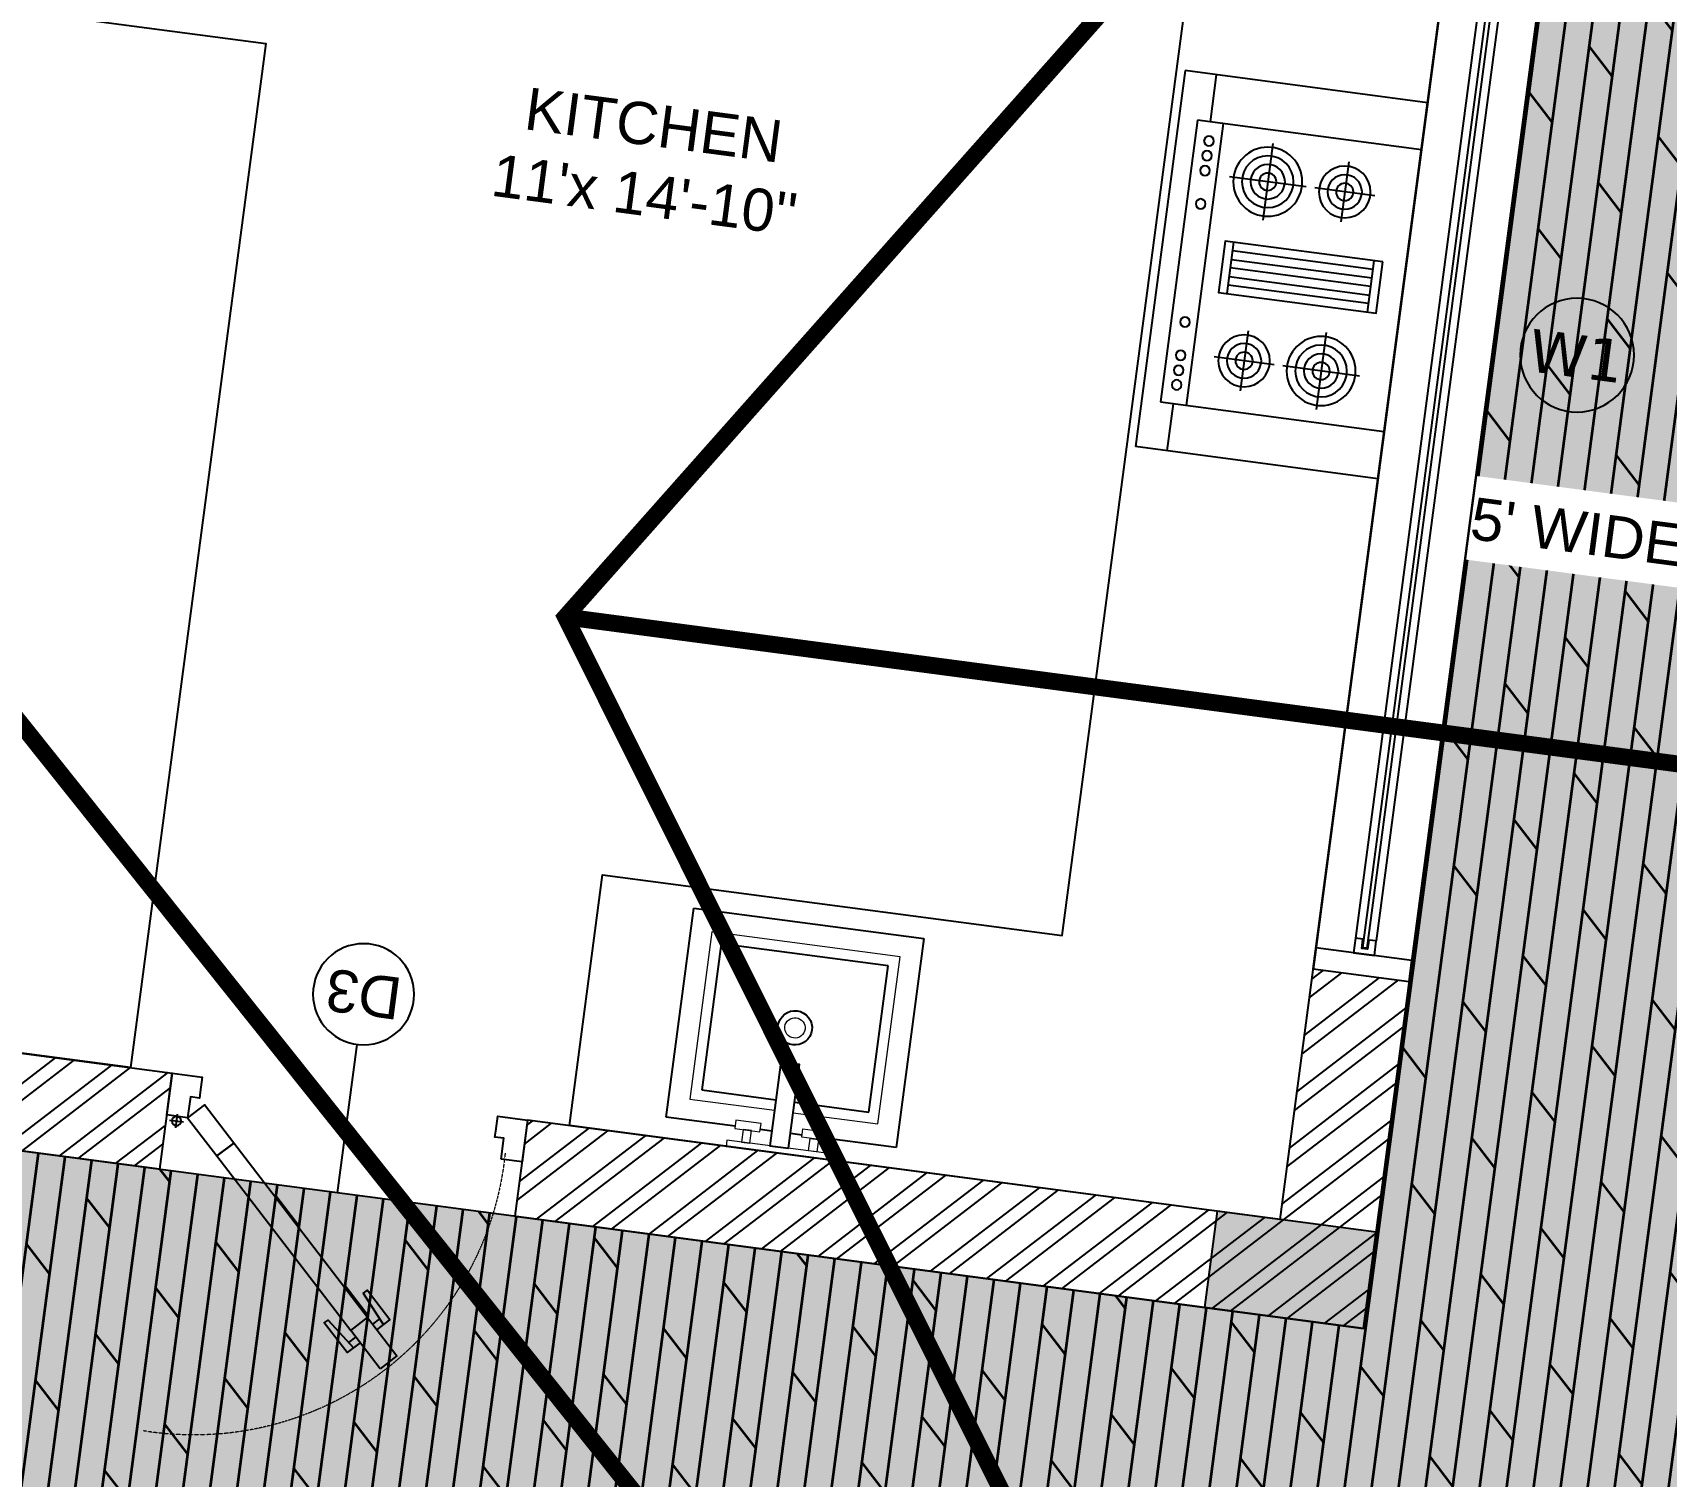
# Model space of a CAD drawing. Header units: millimetres. Extents: x -179928 to 528275, y -469666 to 511935.
# Drawn here: x 107082 to 110957, y 88810 to 92235 of the extents above; entities that cross this region are included whole.
import ezdxf
from ezdxf.enums import TextEntityAlignment as Align

# ---------------------------------------------------------------- set-up
doc = ezdxf.new("R2010")
doc.units = ezdxf.units.MM
doc.set_wipeout_variables(frame=1)
doc.linetypes.add('DASHED', pattern=[0.75, 0.5, -0.25])
for name, color, linetype in [('ad-Column', 3, 'Continuous'), ('ad-Column Hatch', 125, 'Continuous'), ('ad-Door', 11, 'Continuous'), ('ad-Elevation 10', 8, 'Continuous'), ('ad-Furniture', 8, 'Continuous'), ('ad-Glass Sectionline', 140, 'Continuous'), ('ad-Plinth', 8, 'Continuous'), ('ad-Primary Roof', 5, 'Continuous'), ('ad-Secondary Roof', 6, 'Continuous'), ('ad-Text main', 7, 'Continuous'), ('ad-Text Main_Door&window Label', 7, 'Continuous'), ('ad-Verandah', 33, 'Continuous'), ('ad-Wall', 240, 'Continuous'), ('ad-Wall hatch', 8, 'Continuous')]:
    doc.layers.add(name, color=color, linetype=linetype)
doc.layers.add('ad-Landscape', color=94, linetype='Continuous', lineweight=35)
doc.styles.add('6 U T S R N_Typical Floor Plan$0$3BHK-E(NB)$0$grid_text', font='verdana.ttf', dxfattribs={"width": 0.9})
doc.styles.add('New Text Style', font='arial.ttf', dxfattribs={"height": 100})
doc.styles.get("Standard").update_dxf_attribs({"font": 'arial.ttf'})

# ---------------------------------------------------------------- blocks, each defined once
blk = doc.blocks.new('6 U T S R N_Typical Floor Plan$0$ad_Window Tag')
blk.add_circle((0, 0), 150)
at = {"style": '6 U T S R N_Typical Floor Plan$0$3BHK-E(NB)$0$grid_text', "width": 0.9}
blk.add_attdef('D1', text='', height=125, dxfattribs=at).set_placement((0, 0), align=Align.MIDDLE_CENTER)
blk = doc.blocks.new('zw$3849')
at = {"layer": 'ad-Text Main_Door&window Label'}
ref = blk.add_blockref('6 U T S R N_Typical Floor Plan$0$ad_Window Tag', (12320, 2355), dxfattribs=dict(at, xscale=-0.9, yscale=0.9, zscale=0.9))
ref.add_attrib('D1', 'W1', dxfattribs={"height": 101.25, "rotation": 1800, "style": '6 U T S R N_Typical Floor Plan$0$3BHK-E(NB)$0$grid_text'}).set_placement((12319, 2352.9), align=Align.MIDDLE_CENTER)
at = {"layer": 'ad-Text main', "char_height": 100, "width": 1424.195, "attachment_point": 5, "bg_fill": 2}
for s, insert in [("KITCHEN\\P11'x 14'-10''", (10077.5, 2525.1)), ("\\pxqj;5' WIDE VERANDAH", (12834.1, 1938.9))]:
    blk.add_mtext(s, dxfattribs=dict(at, insert=insert))
blk = doc.blocks.new('*U205121')
for p, q in [((498.7, 578.5), (513.6, 563.6)), ((563.8, 513.3), (548.9, 528.2)), ((25, 127.8), (25, 94.4)), ((8.3, 111.1), (41.7, 111.1))]:
    blk.add_line(p, q)
for points in [[(580.3, 630.3), (499.5, 549.5), (534.9, 514.2), (615.7, 595)], [(130.8, 180.8), (499.5, 549.5), (534.9, 514.2), (166.2, 145.5)], [(50, 100), (130.8, 180.8), (166.2, 145.5), (85.4, 64.6)], [(50, 100), (0, 100), (0, 0), (71.4, 0), (71.4, 35.7), (71.4, 50), (50, 50)], [(800, 100), (800, 50), (778.6, 50), (778.6, 35.7), (778.6, 0), (850, 0), (850, 100)]]:
    blk.add_lwpolyline(points, close=True)
for points in [[(525.4, 575.4), (497.9, 602.8), (435.1, 540), (442.9, 532.2), (511.5, 589.2)], [(560.7, 540), (588.2, 512.5), (525.4, 449.7), (517.5, 457.6), (574.5, 526.2)]]:
    blk.add_lwpolyline(points)
blk.add_circle((25, 111.1), 11.1)
at = {"color": 8, "linetype": 'DASHED', "lineweight": 0}
blk.add_arc((66, 108.5), 741.9, 358.1881, 91.8119, dxfattribs=at)
at = {"layer": 'ad-Text Main_Door&window Label'}
blk.add_line((425, -125), (425, 230), dxfattribs=at)
blk.add_circle((425.3, -245), 120, dxfattribs=at)
at = {"layer": 'ad-Text Main_Door&window Label', "style": 'New Text Style'}
blk.add_attdef('D1', text='', height=100, dxfattribs=at).set_placement((425.3, -245), align=Align.MIDDLE_CENTER)
blk = doc.blocks.new('zw$4DB2')
blk.add_wipeout([(0, 3050), (0, 0), (-230, 0), (-230, 3050)]).dxf.layer = 'ad-Elevation 10'
at = {"layer": 'ad-Elevation 10'}
for points in [[(-230, 3000), (0, 3000), (0, 3050), (-230, 3050)], [(-122, 2965), (-140, 2965), (-140, 3000), (-90, 3000), (-90, 2965), (-108, 2965), (-108, 2987), (-122, 2987)], [(-122, 85), (-140, 85), (-140, 50), (-90, 50), (-90, 85), (-108, 85), (-108, 63), (-122, 63)], [(-230, 50), (-230, 0), (0, 0), (0, 50)]]:
    blk.add_lwpolyline(points, close=True, dxfattribs=at)
for points in [[(-230, 0), (-230, 3050)], [(0, 0), (0, 3050)]]:
    blk.add_lwpolyline(points, dxfattribs=at)
at = {"layer": 'ad-Glass Sectionline'}
for points in [[(-140, 2965), (-140, 85)], [(-90, 2965), (-90, 85)]]:
    blk.add_lwpolyline(points, dxfattribs=at)
blk.add_lwpolyline([(-110, 2982.5), (-110, 65), (-120, 65), (-120, 2982.5)], close=True, dxfattribs=at)
blk = doc.blocks.new('zw$42B5')
at = {"layer": 'ad-Wall hatch', "transparency": 33554610}
h = blk.add_hatch(dxfattribs=at)
h.set_pattern_fill('ANSI32', color=256, scale=10)
h.set_pattern_definition([(45, (-1040635.14, 674820.02), (-67.351921, 67.351921), []), (45, (-1040590.24, 674820.02), (-67.351921, 67.351921), [])])
h.paths.add_polyline_path([(12120, 13620), (12120, 10220), (11890, 10220), (11890, 13390), (7240, 13390), (7240, 8645), (4245, 8645), (4245, 8875), (4445, 8875), (4445, 9370), (4560, 9370), (4560, 8760), (7010, 8760), (7010, 10500), (6360, 10500), (6360, 10615), (7010, 10615), (7010, 13390), (4560, 13390), (4560, 10615), (5560, 10615), (5560, 10500), (4445, 10500), (4445, 13390), (230, 13390), (230, 8875), (3345, 8875), (3345, 8645), (3060, 8645), (3060, 4745), (3345, 4745), (3345, 4515), (230, 4515), (230, 230), (4995, 230), (4995, 3130), (6060, 3130), (6060, 3015), (5110, 3015), (5110, 230), (8310, 230), (8310, 3015), (6860, 3015), (6860, 3130), (8310, 3130), (8310, 4630), (5110, 4630), (5110, 3930), (4995, 3930), (4995, 4515), (4245, 4515), (4245, 4745), (8540, 4745), (8540, 230), (9240, 230), (9240, 0), (0, 0), (0, 4745), (2830, 4745), (2830, 8645), (0, 8645), (0, 13620)])
h = blk.add_hatch(dxfattribs=at)
h.set_pattern_fill('ANSI32', color=256, scale=10)
h.set_pattern_definition([(45, (411299.33, 102900.03), (-67.35192, 67.35192), []), (45, (411344.235, 102900.03), (-67.35192, 67.35192), [])])
h.paths.add_polyline_path([(12120, 0), (12120, 9020), (11890, 9020), (11890, 230), (10090, 230), (10090, 0)])
at = {"layer": 'ad-Wall'}
blk.add_lwpolyline([(230, 230), (4995, 230), (4995, 3130), (6060, 3130), (6060, 3015), (5110, 3015), (5110, 230), (8310, 230), (8310, 3015), (6860, 3015), (6860, 3130), (8310, 3130), (8310, 4630), (5110, 4630), (5110, 3930), (4995, 3930), (4995, 4515), (4245, 4515), (4245, 4745), (8540, 4745), (8540, 230), (9240, 230), (9240, 0), (0, 0)], dxfattribs=at)
at = {"layer": 'ad-Door', "ltscale": 5}
ref = blk.add_blockref('*U205121', (9240, 230), dxfattribs=dict(at, xscale=-1, rotation=179.9999999999999))
ref.add_attrib('D1', 'D3', dxfattribs={"layer": 'ad-Text Main_Door&window Label', "height": 100, "rotation": 1260, "style": 'New Text Style'}).set_placement((9665.3, 475), align=Align.MIDDLE_CENTER)
at = {"rotation": 359.9999999999999}
blk.add_blockref('zw$4DB2', (12120, 830), dxfattribs=at)
at = {"layer": 'ad-Wall'}
blk.add_lwpolyline([(12120, 0), (12120, 9020), (11890, 9020), (11890, 230), (10090, 230), (10090, 0)], close=True, dxfattribs=at)
blk = doc.blocks.new('1625E_Roof Plan')
at = {"layer": 'ad-Primary Roof', "linetype": 'DASHED', "ltscale": 2, "const_width": 40}
blk.add_lwpolyline([(12570, -2645), (2380, -2645), (7475, 2255)], close=True, dxfattribs=at)
at = {"layer": 'ad-Secondary Roof', "linetype": 'DASHED', "ltscale": 2, "const_width": 40}
blk.add_lwpolyline([(12570, 5195), (10022.5, 1425), (12570, -2345), (13950, -2345), (13950, 5195)], close=True, dxfattribs=at)
blk.add_lwpolyline([(10022.5, 1425), (13188.8, 1425)], dxfattribs=at)
blk = doc.blocks.new('zw$6AA0')
at = {"layer": 'ad-Column Hatch', "transparency": 33554687}
h = blk.add_hatch(color=256, dxfattribs=at)
h.dxf.hatch_style = 1
h.paths.add_polyline_path([(0, -230), (380, -230), (380, 0), (0, 0)])
at = {"layer": 'ad-Column'}
blk.add_lwpolyline([(0, -230), (380, -230), (380, 0), (0, 0)], close=True, dxfattribs=at)
blk = doc.blocks.new('1625E_Columns')
at = {"layer": 'ad-Column', "rotation": 179.9999999999997}
blk.add_blockref('zw$6AA0', (12120, 0), dxfattribs=at)
blk = doc.blocks.new('A$Cf0280c0a')
at = {"layer": 'ad-Furniture'}
for p, q in [((-0.4498, 0), (0.4498, 0)), ((-0.4498, -0.58), (-0.4498, 0)), ((0.4498, -0.58), (0.4498, 0)), ((-0.337, -0.0754), (-0.4498, -0.0754)), ((-0.337, -0.0447), (0.337, -0.0447)), ((-0.337, -0.58), (-0.337, -0.0447)), ((0.337, -0.0447), (0.337, -0.58)), ((0.337, -0.0754), (0.4498, -0.0754)), ((-0.337, -0.1061), (0.337, -0.1061)), ((-0.2142, -0.3207), (-0.2142, -0.137)), ((-0.0614, -0.1674), (0.0614, -0.1674)), ((-0.0409, -0.5039), (-0.0409, -0.1674)), ((-0.0205, -0.1674), (-0.0205, -0.5039)), ((0, -0.5039), (0, -0.1674)), ((0.0205, -0.1674), (0.0205, -0.5039)), ((0.0409, -0.5039), (0.0409, -0.1674)), ((0.2142, -0.3007), (0.2142, -0.157)), ((-0.3061, -0.2288), (-0.1223, -0.2288)), ((0.1423, -0.2288), (0.2861, -0.2288)), ((-0.2142, -0.4849), (-0.2142, -0.3412)), ((0.2142, -0.5049), (0.2142, -0.3212)), ((-0.2861, -0.413), (-0.1423, -0.413)), ((0.1223, -0.413), (0.3061, -0.413)), ((0.0614, -0.5039), (-0.0614, -0.5039)), ((-0.4498, -0.6), (-0.4498, -0.58)), ((0.4498, -0.58), (-0.4498, -0.58)), ((0.4498, -0.6), (0.4498, -0.58)), ((0.4498, -0.6), (-0.4498, -0.6))]:
    blk.add_line(p, q, dxfattribs=at)
blk.add_lwpolyline([(-0.0614, -0.5244), (-0.0614, -0.147), (0.0614, -0.147), (0.0614, -0.5244)], close=True, dxfattribs=at)
for centre, radius in [((-0.2916, -0.0777), 0.0116), ((-0.2569, -0.0777), 0.0116), ((-0.2208, -0.0777), 0.0116), ((-0.1413, -0.0777), 0.0116), ((0.1413, -0.0777), 0.0116), ((0.2208, -0.0777), 0.0116), ((0.2569, -0.0777), 0.0116), ((0.2916, -0.0777), 0.0116), ((-0.2142, -0.2288), 0.0819), ((-0.2142, -0.2288), 0.0614), ((-0.2142, -0.2288), 0.0409), ((0.2142, -0.2288), 0.0614), ((0.2142, -0.2288), 0.0409), ((-0.2142, -0.2288), 0.0205), ((0.2142, -0.2288), 0.0205), ((0.2142, -0.413), 0.0819), ((-0.2142, -0.413), 0.0614), ((-0.2142, -0.413), 0.0409), ((0.2142, -0.413), 0.0614), ((0.2142, -0.413), 0.0409), ((-0.2142, -0.413), 0.0205), ((0.2142, -0.413), 0.0205)]:
    blk.add_circle(centre, radius, dxfattribs=at)
blk = doc.blocks.new('3BHK+_A$0$ad_Sink')
for p, q in [((-550, 275), (-50, 275)), ((-550, -275), (-550, 275)), ((-50, 275), (-50, 110)), ((-125, 200), (-475, 200)), ((-475, 200), (-475, -200)), ((-125, 22.5), (-125, 200)), ((-50, 50), (-50, 22.5)), ((-125, -200), (-125, -22.5)), ((-50, -22.5), (-50, -50)), ((-50, -110), (-50, -275)), ((-475, -200), (-125, -200)), ((-50, -275), (-550, -275))]:
    blk.add_line(p, q)
at = {"lineweight": 9}
for p, q in [((-100, 225), (-500, 225)), ((-500, 225), (-500, -225)), ((-100, 22.5), (-100, 225)), ((-100, -225), (-100, -22.5)), ((-500, -225), (-100, -225))]:
    blk.add_line(p, q, dxfattribs=at)
for points in [[(0, -125), (0, 125), (-15, 125), (-15, -125)], [(-45, 110), (-45, 50), (-65, 50), (-65, 110)], [(-15, 90), (-15, 70), (-45, 70), (-45, 90)], [(-45, -110), (-45, -50), (-65, -50), (-65, -110)], [(-15, -90), (-15, -70), (-45, -70), (-45, -90)]]:
    blk.add_lwpolyline(points, close=True, dxfattribs=at)
blk.add_lwpolyline([(-15, 22.5), (-215, 22.5), (-215, -22.5), (-15, -22.5)], close=True)
blk.add_ellipse((-300, 0), major_axis=(28.7, -28.7), ratio=1, start_param=-0.7853985429507528, end_param=5.497786764228833)
at = {"lineweight": 5}
blk.add_ellipse((-300, 0), major_axis=(17.1, -17.1), ratio=1, start_param=-0.7853985429410391, end_param=5.497786764238548, dxfattribs=at)
blk = doc.blocks.new('1625_East Villa')
at = {"transparency": 33554559}
h = blk.add_hatch(color=43, dxfattribs=at)
h.dxf.hatch_style = 1
h.paths.add_polyline_path([(13640, 4745), (12120, 4745), (12120, 0), (6200, 0), (6200, -2050), (13640, -2050)])
at = {"layer": 'ad-Landscape', "transparency": 33554687}
h = blk.add_hatch(dxfattribs=at)
h.set_pattern_fill('DOLMIT', color=44, scale=10, angle=90)
h.set_pattern_definition([(90, (-1084315.54, 674820.024), (-63.5, 5e-14), []), (135, (-1084315.54, 674820.02), (-126.999913, -126.999913), [89.80256, -179.605122])])
h.paths.add_polyline_path([(13640, 4745), (12120, 4745), (12120, 0), (6200, 0), (6200, -2050), (13640, -2050)])
at = {"layer": 'ad-Furniture'}
for points in [[(11290, 3730), (11890, 3730), (11890, 230), (10190, 230), (10190, 830), (11290, 830)], [(8540, 2680), (9140, 2680), (9140, 230), (8540, 230)]]:
    blk.add_lwpolyline(points, close=True, dxfattribs=at)
at = {"layer": 'ad-Verandah', "lineweight": 9}
blk.add_lwpolyline([(13640, 4745), (12120, 4745), (12120, 0), (6200, 0), (6200, -2050), (13640, -2050)], close=True, dxfattribs=at)
at = {"layer": 'ad-Furniture', "xscale": -1000, "yscale": 1000, "zscale": 1000, "rotation": 89.99999999999984}
blk.add_blockref('A$Cf0280c0a', (11310, 2452.3), dxfattribs=at)
at = {"layer": 'ad-Furniture', "rotation": 270}
blk.add_blockref('3BHK+_A$0$ad_Sink', (10690, 230), dxfattribs=at)
at = {"layer": 'ad-Text main'}
blk.add_blockref('zw$3849', (0, 0), dxfattribs=at)
at = {"layer": 'ad-Wall'}
blk.add_blockref('zw$42B5', (0, 0), dxfattribs=at)
blk.add_blockref('1625E_Roof Plan', (0, 0))
blk.add_blockref('1625E_Columns', (0, 0))
blk = doc.blocks.new("All Plot's Villa Plans")
at = {"ltscale": 5, "rotation": 352.4703876422526}
blk.add_blockref('1625_East Villa', (98223.1, 90749.5), dxfattribs=at)
blk = doc.blocks.new('A$C92fa9908')
at = {"layer": 'ad-Plinth', "ltscale": 5}
blk.add_lwpolyline([(0, 13620), (12120, 13620), (12120, 0), (0, 0), (0, 4745), (2830, 4745), (2830, 8645), (0, 8645)], close=True, dxfattribs=at)
at = {"layer": 'ad-Verandah', "lineweight": 9}
blk.add_lwpolyline([(13650, 4745), (12120, 4745), (12120, 0), (6200, 0), (6200, -2045), (13650, -2045)], close=True, dxfattribs=at)
blk = doc.blocks.new('zw$C194')
at = {"layer": 'ad-Plinth', "ltscale": 5, "rotation": 352.4703876422698}
blk.add_blockref('A$C92fa9908', (-93615.8, -338009.3), dxfattribs=at)
blk = doc.blocks.new("Villa's Boundary")
at = {"ltscale": 5}
blk.add_blockref('zw$C194', (191838.8, 428758.8), dxfattribs=at)

msp = doc.modelspace()

# ---------------------------------------------------------------- block references
at = {"ltscale": 5}
msp.add_blockref("Villa's Boundary", (0, 0), dxfattribs=at)

# ---------------------------------------------------------------- next in the draw order: block references
msp.add_blockref("All Plot's Villa Plans", (0, 0), dxfattribs=at)

doc.saveas('drawing.dxf')
